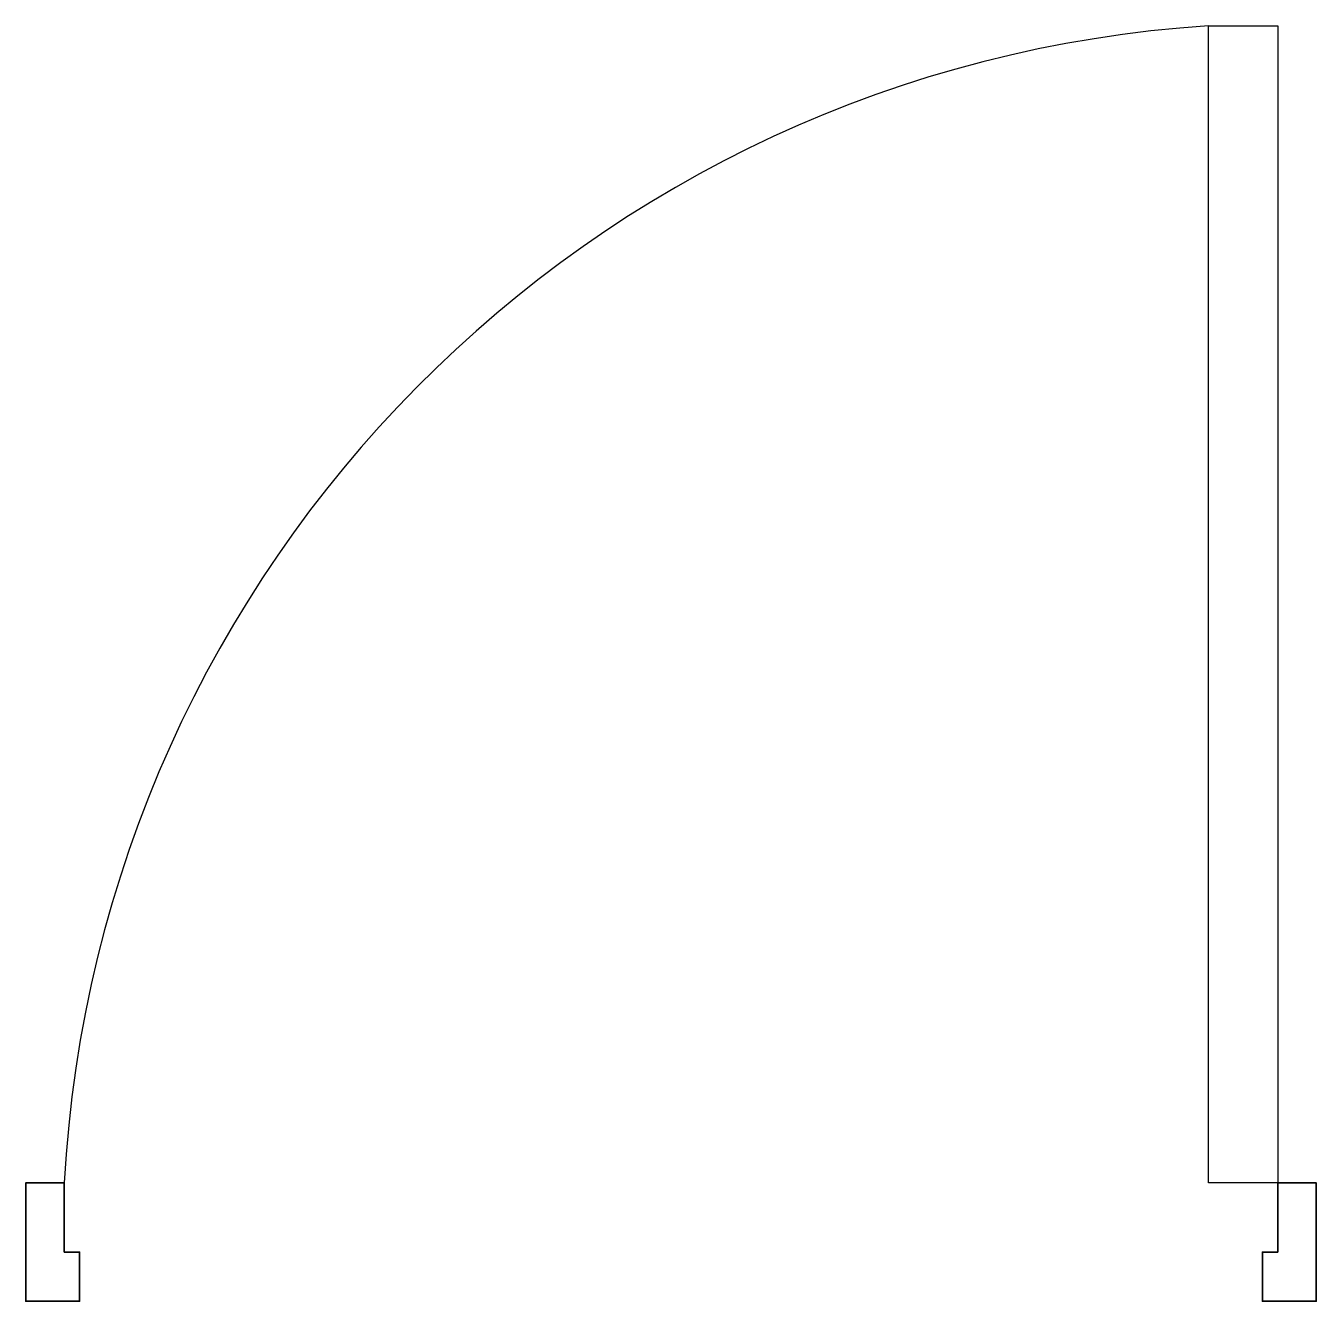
# Model space of a CAD drawing. Header units: metres. Extents: x 0 to 84, y -0.7 to 82.4.
import ezdxf

# ---------------------------------------------------------------- set-up
doc = ezdxf.new("R2010")
doc.units = ezdxf.units.M
doc.header["$LTSCALE"] = 5
doc.header["$MEASUREMENT"] = 0
doc.layers.add('A-DOOR-FULL', color=4, linetype='Continuous', lineweight=25)
doc.layers.add('A-WALL-FULL', color=7, linetype='Continuous', lineweight=35)

msp = doc.modelspace()

# ---------------------------------------------------------------- linework, layer by layer
at = {"layer": 'A-DOOR-FULL'}
msp.add_lwpolyline([(81.5, 82.364), (81.5, 7), (77, 7), (77, 82.364)], close=True, dxfattribs=at)
msp.add_arc((82.227, 2.691), 79.844, 93.75372, 176.90667, dxfattribs=at)
at = {"layer": 'A-WALL-FULL'}
for points in [[(0, 2.5), (0, 2.5), (0, 7), (2.5, 7), (2.5, 2.5)], [(84, 2.5), (84, 2.5), (84, 7), (81.5, 7), (81.5, 2.5)], [(2.5, 2.5), (3.5, 2.5), (3.5, -0.7), (0, -0.7), (0, 2.5)], [(81.5, 2.5), (80.5, 2.5), (80.5, -0.7), (84, -0.7), (84, 2.5)]]:
    msp.add_lwpolyline(points, dxfattribs=at)

doc.saveas('drawing.dxf')
